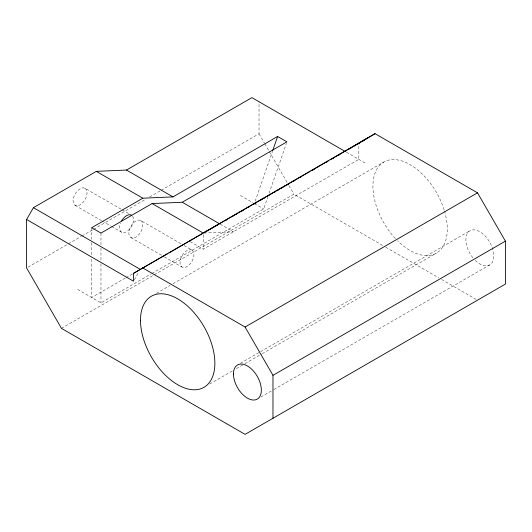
<?xml version="1.0" encoding="UTF-8"?>
<svg xmlns="http://www.w3.org/2000/svg" width="532" height="532" viewBox="0 0 532 532"><rect width="100%" height="100%" fill="white"/><g stroke="black" fill="none" stroke-linecap="round" stroke-linejoin="round"><path stroke-width="0.4" stroke-dasharray="2.66 2" d="M255.187 201.222L272.484 151.294M151.866 273.488L263.673 208.93L267.729 197.226M269.079 193.329L286.376 143.394M134.317 279.832L138.732 272.185M28.036 267.144L67.617 244.294M68.335 243.882L81.29 236.401M82.008 235.989L92.801 229.751M93.519 229.339L146.054 199.008M149.652 196.933L160.445 190.702M161.163 190.283L259.024 133.785L259.024 101.732M125.366 278.05L91.677 297.494L91.677 258.452M126.084 277.637L132.535 273.913M77.732 289.448L100.974 302.868L151.148 273.9M61.466 328.364L153.568 275.184M154.293 274.771L293.89 194.173L382.834 245.518M190.197 241.654L203.244 249.189L358.841 159.354L358.841 143.254M156.421 293.325L170.094 285.431M172.967 283.769L383.811 162.041A52.595 30.364 60 0 1 444.227 210.207M240.424 363.296L259.849 352.078M260.574 351.665L469.969 230.768M209.728 384.004L232.757 370.711M236.354 368.629L244.268 364.061M244.993 363.649L261.538 354.093M262.263 353.674L436.4 253.132M260.866 397.038L273.096 389.976M273.82 389.564L489.693 264.929M204.062 233.049L233.388 231.786L219.656 223.852M346.478 152.219L365.943 163.457M385.7 247.174L438.774 277.817M441.646 279.48L476.074 299.356M240.431 195.51L252.986 202.758M254.376 203.563L263.673 208.93M84.987 188.315A9.862 5.692 -60 0 1 81.862 203.59A9.862 5.692 -60 0 1 73.323 198.655A9.862 5.692 -60 0 1 84.987 188.315L121.462 209.369M122.18 209.781L128.611 213.498M140.774 220.521A9.862 5.692 -60 0 1 137.648 235.796A9.862 5.692 -60 0 1 129.103 230.861A9.862 5.692 -60 0 1 140.774 220.521L181.252 243.889M184.092 245.531L191.906 250.04A9.862 5.692 -60 0 1 188.78 265.315A9.862 5.692 -60 0 1 180.242 260.387A9.862 5.692 -60 0 1 191.906 250.04M75.125 205.392L101.585 220.674M102.304 221.086L110.889 226.04M111.6 226.452L121.615 232.231M130.912 237.598L161.449 255.234M164.288 256.87L182.044 267.124M259.024 133.785L264.424 143.128M264.836 143.846L268.986 151.035M269.405 151.76L287.253 182.669M288.909 185.542L293.89 194.173M203.244 234.692L203.244 249.189M100.974 233.083L100.974 244.713M100.974 248.038L100.974 260.5M100.974 263.819L100.974 302.868M91.677 227.716L91.677 239.347M91.677 242.672L91.677 255.134M132.581 216.178A9.862 5.692 -60 0 1 126.543 231.746A9.862 5.692 -60 0 1 120.505 223.154M472.862 257.767A19.724 11.385 60 0 1 472.17 229.97A19.724 11.385 60 0 1 493.683 253.97A19.724 11.385 60 0 1 475.069 260.228M444.459 210.991A52.595 30.364 60 0 1 437.045 252.747A52.595 30.364 60 0 1 397.584 240.797M395.309 238.442A52.595 30.364 60 0 1 383.811 162.041"/><path stroke-width="0.8" d="M272.756 150.509L277.624 136.465L286.921 141.838L182.257 202.26L152.112 203.563L100.974 233.083L91.677 227.716L142.815 198.197L172.96 196.893L277.624 136.465M26.6 219.49L133.519 281.222L133.519 273.342L375.033 133.665L477.51 192.83L505.4 241.136L505.4 284.081L245.079 434.371L61.466 328.364L26.6 267.975L26.6 219.49L33.423 207.673L96.325 171.357L126.47 170.054L251.922 97.629L345.108 151.427L346.478 150.609M367.898 137.715L358.841 143.254L360.969 142.024M358.847 143.434L360.27 142.583M362.398 141.293L363.815 140.435M375.033 133.665L362.392 141.199M348.54 149.386L351.971 147.337M353.348 146.519L358.156 143.66M133.519 273.342L167.5 253.717M168.93 252.893L203.244 233.083L152.112 203.563M309.365 171.816L203.962 232.67L214.662 226.665M310.801 170.991L328.723 160.637M330.159 159.813L358.122 143.667M225.388 220.547L226.825 219.716M231.839 216.817L233.275 215.992M235.423 214.748L236.86 213.924M241.88 211.024L243.31 210.2M248.331 207.3L249.761 206.476M254.063 203.989L256.218 202.745M260.514 200.265L262.668 199.021M264.098 198.197L265.535 197.365M266.971 196.541L269.119 195.297M274.14 192.398L275.569 191.573M277.006 190.742L278.435 189.917M280.59 188.674L282.02 187.849M283.456 187.018L284.893 186.193M287.041 184.95L288.477 184.125M293.491 181.226L294.928 180.401M299.942 177.502L301.378 176.671M312.131 170.466L314.279 169.223M325.75 162.599L327.187 161.775M332.201 158.875L333.637 158.051M338.658 155.151L340.088 154.327M142.603 267.855L245.079 327.02L477.51 192.83M272.976 418.272L272.976 375.326L505.4 241.136M216.085 225.861L217.515 225.063M126.47 170.054L172.96 196.893M182.257 202.26L219.656 223.852M96.325 171.357L142.815 198.197M33.423 207.673L140.335 269.405M245.079 327.02L272.976 375.326M121.615 220.847A9.862 5.692 -60 0 1 131.477 215.154M140.488 320.311A52.595 30.364 60 0 0 196.275 389.703A52.595 30.364 60 0 0 196.275 315.33A52.595 30.364 60 0 0 140.488 320.311M233.462 373.983A19.724 11.385 60 0 0 254.376 400.011A19.724 11.385 60 0 0 254.376 372.114A19.724 11.385 60 0 0 233.462 373.983"/></g></svg>
